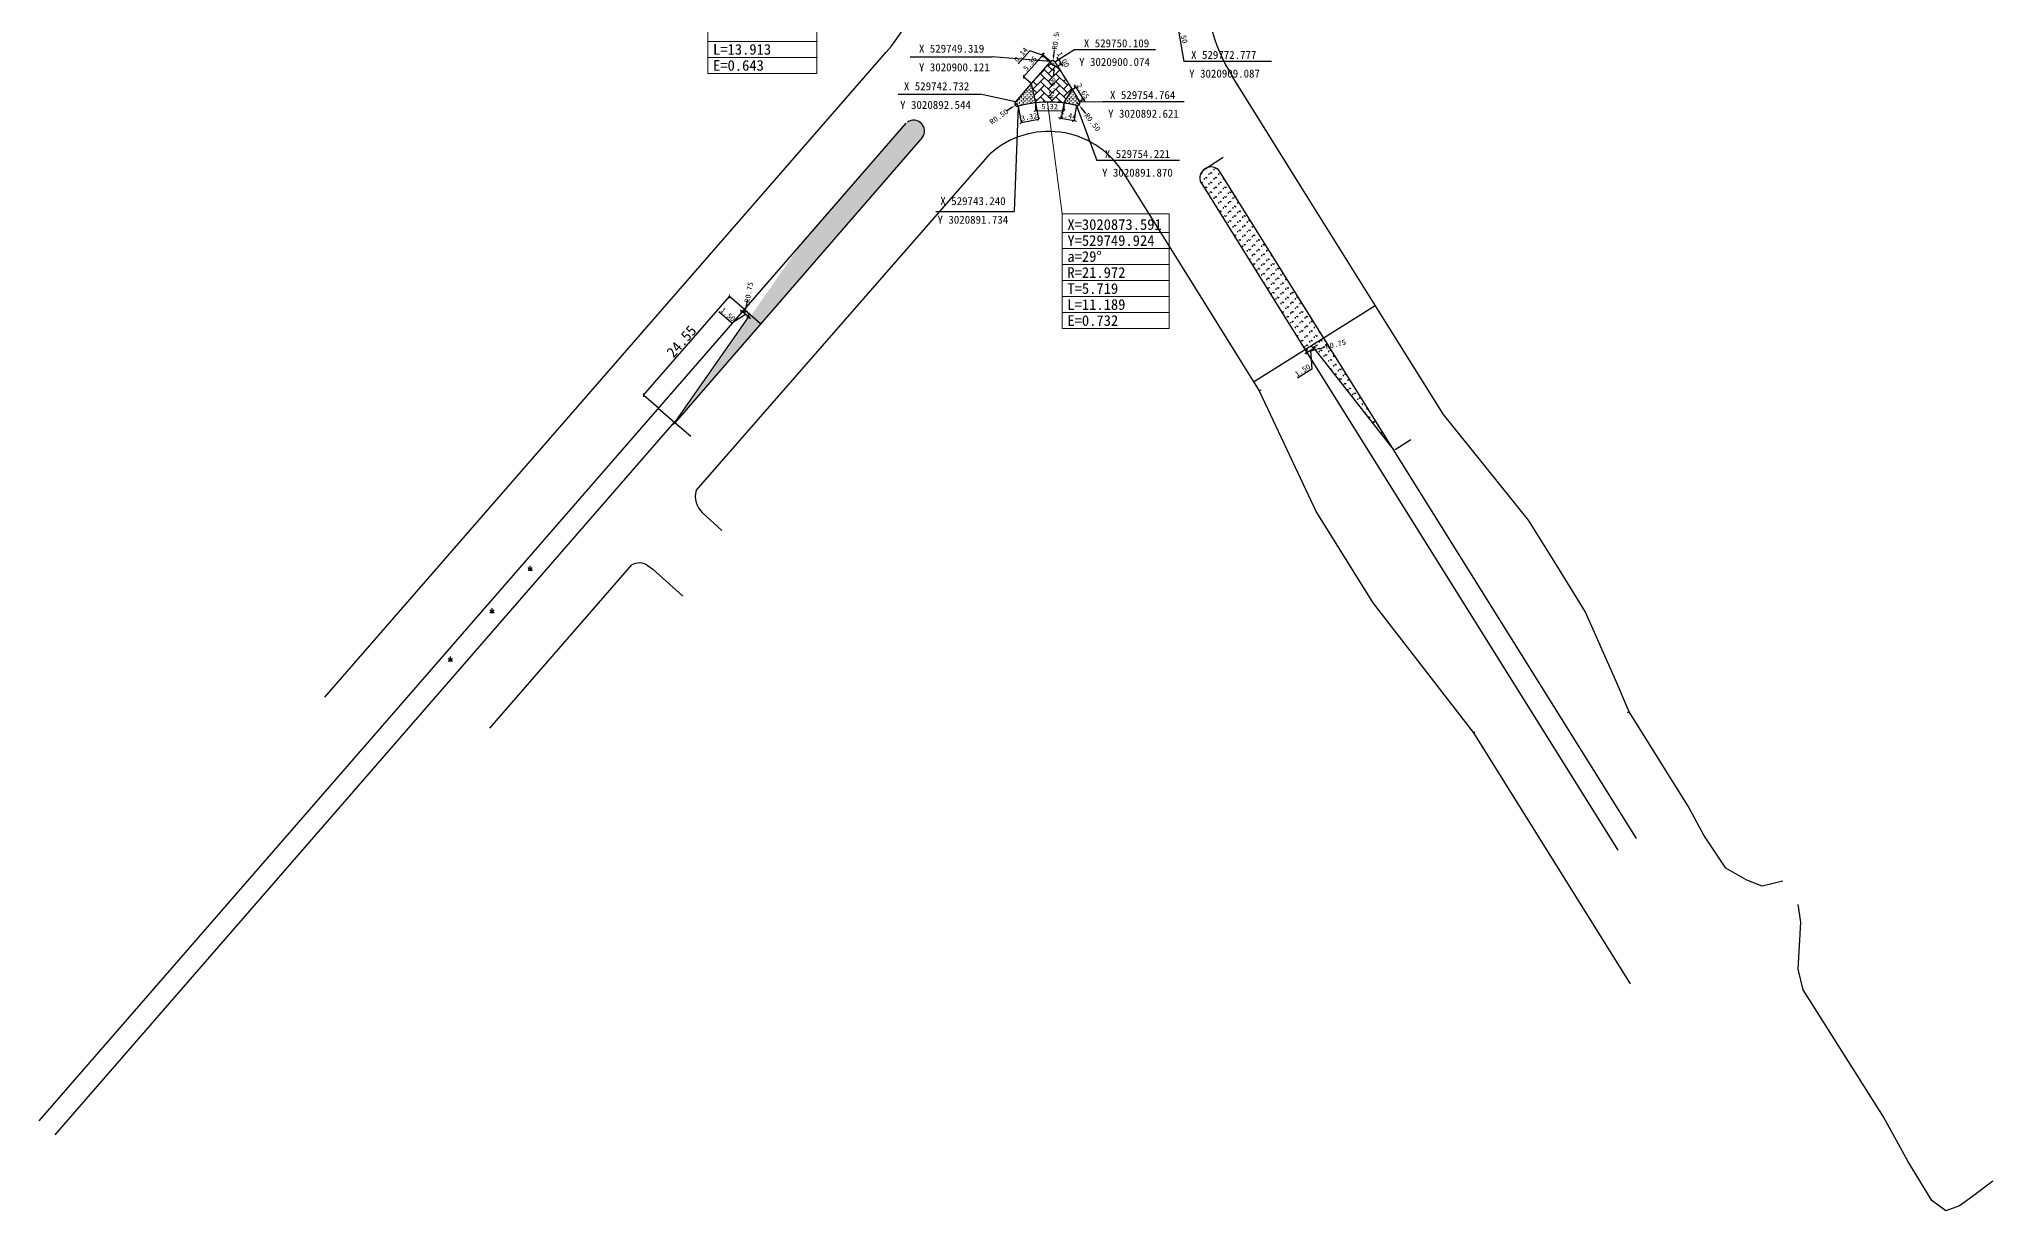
# Model space of a CAD drawing. Extents: x 529560 to 530007, y 3020685 to 3021211.
# Drawn here: x 529559.7 to 529926, y 3020684.7 to 3020904.3 of the extents above; entities that cross this region are included whole.
import ezdxf
from ezdxf.enums import TextEntityAlignment as Align

# ---------------------------------------------------------------- set-up
doc = ezdxf.new("R2010")
doc.units = 0
doc.header["$LTSCALE"] = 0.5
doc.header["$PDMODE"] = 32
doc.layers.get('0').update_dxf_attribs({"linetype": 'CONTINUOUS'})
doc.layers.get('Defpoints').update_dxf_attribs({"linetype": 'CONTINUOUS'})
for name, color, linetype in [('@-拆绿化长度', 5, 'CONTINUOUS'), ('@-道路隔离设施', 3, 'CONTINUOUS'), ('@-隔离岛', 3, 'CONTINUOUS'), ('@-隔离岛标注', 7, 'CONTINUOUS'), ('@道路标注', 7, 'CONTINUOUS'), ('ass', 7, 'CONTINUOUS')]:
    doc.layers.add(name, color=color, linetype=linetype)
doc.layers.add('PP-COM', color=7, linetype='CONTINUOUS', lineweight=0)
doc.layers.add('PP-DL-DHBZ', color=7, linetype='CONTINUOUS', lineweight=0)
doc.styles.add('--黑体', font='simhei.ttf')
doc.styles.add('黑体', font='simhei.ttf')
doc.dimstyles.new('标志标注', dxfattribs={"dimtxt": 1, "dimasz": 0.5, "dimexe": 0, "dimexo": 0, "dimgap": 0.25, "dimtad": 1, "dimzin": 0, "dimdsep": 46, "dimtxsty": '--黑体', "dimblk": 'ARCHTICK', "dimcen": 0.09, "dimadec": 0, "dimazin": 0, "dimtfac": 1, "dimtix": 1, "dimtmove": 2, "dimatfit": 0, "dimfxl": 1, "dimtolj": 1, "dimtzin": 0, "dimarcsym": 0})
pattern_1 = [(90, (-8.73892568051815e-05, 1.532351598143578e-05), (-0.3592099999896079, 0.3592100000103919), [0.09524999999999996, -0.6231699999999997]), (44.99999999834238, (-8.73892568051815e-05, 1.532351598143578e-05), (-0.359210244832374, 0.3592102448531581), [0.09525, -0.4127500000000001]), (134.9999999983423, (-8.73892568051815e-05, 1.532351598143578e-05), (-0.3592102448531581, -0.359210244832374), [0.09524999999999996, -0.41275])]
pattern_2 = [(90, (0, 0), (-0.8980250000000001, 0.8980250000000001), [0.238125, -1.557925]), (45, (0, 0), (-0.8980256121069152, 0.8980256121069154), [0.238125, -1.031875]), (135, (0, 0), (-0.8980256121069154, -0.8980256121069152), [0.238125, -1.031875])]

# ---------------------------------------------------------------- blocks, each defined once
blk = doc.blocks.new('GC124')
for p, q in [((0, -0.7999999999999995), (-0.75, 0.2000000000000005)), ((0, -0.7999999999999995), (0, 0.7999999999999995)), ((0, -0.7999999999999995), (0.75, 0.2000000000000005)), ((-0.8, -0.7999999999999995), (0.75, -0.7999999999999995)), ((0.7999999999999994, -0.7999999999999995), (0, -0.7999999999999995))]:
    blk.add_line(p, q)
blk = doc.blocks.new('*D148')
at = {"layer": '@-隔离岛标注', "color": 0, "lineweight": -2, "transparency": 16777216}
for p, q in [((529798.092725941, 3020845.896597355), (529798.828146938, 3020846.083510986)), ((529799.7973336596, 3020846.329838205), (529800.766520381, 3020846.576165425))]:
    blk.add_line(p, q, dxfattribs=at)
blk.add_arc((529798.092725941, 3020845.896597355), 0.7588021799456328, 14.26028182640769, 40.28046688025795, dxfattribs=at)
at = {"layer": '@-隔离岛标注', "color": 0, "transparency": 16777216}
blk.add_solid([(529799.7562791231, 3020846.491369325), (529799.8383881961, 3020846.168307085), (529798.828146938, 3020846.083510986)], dxfattribs=at)
at = {"layer": 'Defpoints', "color": 0, "transparency": 16777216}
for p in [(529798.092725941, 3020845.896597355), (529798.828146938, 3020846.083510986)]:
    blk.add_point(p, dxfattribs=at)
at = {"layer": '@-隔离岛标注', "color": 0, "transparency": 16777216, "insert": (529802.780821143, 3020847.088117449), "char_height": 1, "attachment_point": 5, "rotation": 14.260281822077099, "style": '--黑体'}
blk.add_mtext('\\A1;R0.75', dxfattribs=at)
blk = doc.blocks.new('_ArchTick')
at = {"color": 0, "linetype": 'ByBlock', "const_width": 0.4}
blk.add_lwpolyline([(-0.5, -0.5), (0.5, 0.5)], dxfattribs=at)
blk = doc.blocks.new('*D153')
at = {"layer": 'Defpoints', "color": 0, "linetype": 'Continuous', "transparency": 16777216}
for p in [(529747.7974957118, 3020901.252844249), (529749.2245610934, 3020900.012129531, 1475.285), (529745.7151993457, 3020895.975674906, 1475.285)]:
    blk.add_point(p, dxfattribs=at)
at = {"layer": 'PP-COM', "color": 0, "linetype": 'Continuous', "lineweight": -2, "transparency": 16777216}
for p, q in [((529744.2881339632, 3020897.216389626), (529747.7974957118, 3020901.252844249)), ((529749.2245610934, 3020900.012129531), (529747.7974957118, 3020901.252844249)), ((529745.7151993457, 3020895.975674906), (529744.2881339632, 3020897.216389626))]:
    blk.add_line(p, q, dxfattribs=at)
at = {"layer": 'PP-COM', "color": 0, "linetype": 'Continuous', "lineweight": -2, "transparency": 16777216, "xscale": 0.5, "yscale": 0.5, "zscale": 0.5}
for p, rotation in [((529747.7974957118, 3020901.252844249), 48.99575339254483), ((529744.2881339632, 3020897.216389626), 228.9957533925448)]:
    blk.add_blockref('_ArchTick', p, dxfattribs=dict(at, rotation=rotation))
at = {"layer": 'PP-COM', "color": 0, "linetype": 'Continuous', "transparency": 16777216, "insert": (529745.4768191227, 3020899.72670316), "char_height": 1, "attachment_point": 5, "rotation": 48.99575339254483, "style": '--黑体'}
blk.add_mtext('\\A1;5.35', dxfattribs=at)
blk = doc.blocks.new('*D155')
at = {"layer": 'Defpoints', "color": 0, "linetype": 'Continuous', "transparency": 16777216}
for p in [(529753.3585545134, 3020894.87212814), (529754.7644370159, 3020892.62092446), (529755.4697577774, 3020893.061399094)]:
    blk.add_point(p, dxfattribs=at)
at = {"layer": 'PP-COM', "color": 0, "linetype": 'Continuous', "lineweight": -2, "transparency": 16777216}
for p, q in [((529754.063875275, 3020895.312602774), (529753.7990275188, 3020895.73669671)), ((529753.3585545134, 3020894.87212814), (529754.063875275, 3020895.312602774)), ((529754.063875275, 3020895.312602774), (529755.4697577774, 3020893.061399094)), ((529754.7644370159, 3020892.62092446), (529755.4697577774, 3020893.061399094)), ((529755.4697577774, 3020893.061399094), (529755.7346055335, 3020892.637305158))]:
    blk.add_line(p, q, dxfattribs=at)
at = {"layer": 'PP-COM', "color": 0, "linetype": 'Continuous', "lineweight": -2, "transparency": 16777216, "xscale": 0.5, "yscale": 0.5, "zscale": 0.5}
for p, rotation in [((529754.063875275, 3020895.312602774), 301.9848841183295), ((529755.4697577774, 3020893.061399094), 121.9848841183295)]:
    blk.add_blockref('_ArchTick', p, dxfattribs=dict(at, rotation=rotation))
at = {"layer": 'PP-COM', "color": 0, "linetype": 'Continuous', "transparency": 16777216, "insert": (529755.402957429, 3020894.584272568), "char_height": 1, "attachment_point": 5, "rotation": 301.9848841183295, "style": '--黑体'}
blk.add_mtext('\\A1;2.65', dxfattribs=at)
blk = doc.blocks.new('*D156')
at = {"layer": 'Defpoints', "color": 0, "linetype": 'Continuous', "transparency": 16777216}
for p in [(529746.5045865664, 3020892.360447418), (529743.2404325133, 3020891.733743217), (529747.0928834449, 3020889.296335776)]:
    blk.add_point(p, dxfattribs=at)
at = {"layer": 'PP-COM', "color": 0, "linetype": 'Continuous', "lineweight": -2, "transparency": 16777216}
for p, q in [((529746.5045865664, 3020892.360447418), (529747.0928834449, 3020889.296335776)), ((529743.2404325133, 3020891.733743217), (529743.8287293918, 3020888.669631575)), ((529743.8287293918, 3020888.669631575), (529747.0928834449, 3020889.296335776))]:
    blk.add_line(p, q, dxfattribs=at)
at = {"layer": 'PP-COM', "color": 0, "linetype": 'Continuous', "lineweight": -2, "transparency": 16777216, "xscale": 0.5, "yscale": 0.5, "zscale": 0.5}
for p, rotation in [((529743.8287293918, 3020888.669631575), 190.8682988877844), ((529747.0928834449, 3020889.296335776), 10.86829888778436)]:
    blk.add_blockref('_ArchTick', p, dxfattribs=dict(at, rotation=rotation))
at = {"layer": 'PP-COM', "color": 0, "linetype": 'Continuous', "transparency": 16777216, "insert": (529745.3193923379, 3020889.719531066), "char_height": 1, "attachment_point": 5, "rotation": 10.868298887784357, "style": '--黑体'}
blk.add_mtext('\\A1;3.32', dxfattribs=at)
blk = doc.blocks.new('*D157')
at = {"layer": 'Defpoints', "color": 0, "linetype": 'Continuous', "transparency": 16777216}
for p in [(529751.8248109542, 3020892.319002951), (529753.688927222, 3020889.026744864), (529754.2211785198, 3020891.87048448)]:
    blk.add_point(p, dxfattribs=at)
at = {"layer": 'PP-COM', "color": 0, "linetype": 'Continuous', "lineweight": -2, "transparency": 16777216}
for p, q in [((529751.8248109542, 3020892.319002951), (529751.2925596565, 3020889.475263336)), ((529751.2925596565, 3020889.475263336), (529750.8010938537, 3020889.567249012)), ((529751.2925596565, 3020889.475263336), (529753.688927222, 3020889.026744864)), ((529754.2211785198, 3020891.87048448), (529753.688927222, 3020889.026744864)), ((529753.688927222, 3020889.026744864), (529754.1803930249, 3020888.934759188))]:
    blk.add_line(p, q, dxfattribs=at)
at = {"layer": 'PP-COM', "color": 0, "linetype": 'Continuous', "lineweight": -2, "transparency": 16777216, "xscale": 0.5, "yscale": 0.5, "zscale": 0.5}
for p, rotation in [((529751.2925596565, 3020889.475263336), 349.3988340886678), ((529753.688927222, 3020889.026744864), 169.3988340886678)]:
    blk.add_blockref('_ArchTick', p, dxfattribs=dict(at, rotation=rotation))
at = {"layer": 'PP-COM', "color": 0, "linetype": 'Continuous', "transparency": 16777216, "insert": (529752.6287219536, 3020889.988202805), "char_height": 1, "attachment_point": 5, "rotation": 349.3988340886678, "style": '--黑体'}
blk.add_mtext('\\A1;2.44', dxfattribs=at)
blk = doc.blocks.new('*D158')
at = {"layer": 'Defpoints', "color": 0, "linetype": 'Continuous', "transparency": 16777216}
for p in [(529746.5043464836, 3020892.36041997), (529751.8248109543, 3020892.319002951), (529751.8137027696, 3020890.892036388)]:
    blk.add_point(p, dxfattribs=at)
at = {"layer": 'PP-COM', "color": 0, "linetype": 'Continuous', "lineweight": -2, "transparency": 16777216}
for p, q in [((529746.5043464836, 3020892.36041997), (529746.4932382989, 3020890.933453408)), ((529751.8248109543, 3020892.319002951), (529751.8137027696, 3020890.892036388)), ((529746.4932382989, 3020890.933453408), (529751.8137027696, 3020890.892036388))]:
    blk.add_line(p, q, dxfattribs=at)
at = {"layer": 'PP-COM', "color": 0, "linetype": 'Continuous', "lineweight": -2, "transparency": 16777216, "xscale": 0.5, "yscale": 0.5, "zscale": 0.5}
for p, rotation in [((529746.4932382989, 3020890.933453408), 179.5539914803603), ((529751.8137027696, 3020890.892036388), 359.5539914803603)]:
    blk.add_blockref('_ArchTick', p, dxfattribs=dict(at, rotation=rotation))
at = {"layer": 'PP-COM', "color": 0, "linetype": 'Continuous', "transparency": 16777216, "insert": (529749.1593087132, 3020891.662722175), "char_height": 1, "attachment_point": 5, "rotation": 359.55399148036025, "style": '--黑体'}
blk.add_mtext('\\A1;5.32', dxfattribs=at)
blk = doc.blocks.new('*D159')
at = {"layer": '@-隔离岛标注', "color": 0, "lineweight": -2, "transparency": 16777216}
for p, q in [((529749.7803167892, 3020900.285456725), (529749.7804983272, 3020900.286814811)), ((529749.9129919546, 3020901.277998668), (529750.0454855819, 3020902.269182525))]:
    blk.add_line(p, q, dxfattribs=at)
at = {"layer": '@-隔离岛标注', "color": 0, "transparency": 16777216}
blk.add_solid([(529749.7477946449, 3020901.300080939), (529750.078189264, 3020901.255916397), (529749.7804983272, 3020900.286814811)], dxfattribs=at)
at = {"layer": 'Defpoints', "color": 0, "transparency": 16777216}
for p in [(529749.7803167892, 3020900.285456725, 1475.285), (529749.7804983272, 3020900.286814811, 1474.785001877388)]:
    blk.add_point(p, dxfattribs=at)
at = {"layer": '@-隔离岛标注', "color": 0, "transparency": 16777216, "insert": (529750.3159594993, 3020904.29259675), "char_height": 1, "attachment_point": 5, "rotation": 82.38628663749974, "style": '--黑体'}
blk.add_mtext('\\A1;R0.50', dxfattribs=at)
blk = doc.blocks.new('*D160')
at = {"layer": 'Defpoints', "color": 0, "linetype": 'Continuous', "transparency": 16777216}
for p in [(529750.1094189752, 3020900.074134267, 1475.285), (529751.3471574134, 3020899.662805613), (529750.6385964833, 3020899.222519227, 1475.285)]:
    blk.add_point(p, dxfattribs=at)
at = {"layer": 'PP-COM', "color": 0, "linetype": 'Continuous', "lineweight": -2, "transparency": 16777216}
for p, q in [((529750.1094189752, 3020900.074134267), (529750.8179799053, 3020900.514420653)), ((529750.8179799053, 3020900.514420653), (529750.5540865192, 3020900.939109104)), ((529750.6385964833, 3020899.222519227), (529751.3471574134, 3020899.662805613)), ((529750.8179799053, 3020900.514420653), (529751.3471574134, 3020899.662805613)), ((529751.3471574134, 3020899.662805613), (529751.6110507993, 3020899.238117161))]:
    blk.add_line(p, q, dxfattribs=at)
at = {"layer": 'PP-COM', "color": 0, "linetype": 'Continuous', "lineweight": -2, "transparency": 16777216, "xscale": 0.5, "yscale": 0.5, "zscale": 0.5}
for p, rotation in [((529750.8179799053, 3020900.514420653), 301.8560375463418), ((529751.3471574134, 3020899.662805613), 121.8560375463418)]:
    blk.add_blockref('_ArchTick', p, dxfattribs=dict(at, rotation=rotation))
at = {"layer": 'PP-COM', "color": 0, "linetype": 'Continuous', "transparency": 16777216, "insert": (529751.7243731169, 3020900.487418306), "char_height": 1, "attachment_point": 5, "rotation": 301.8560375463418, "style": '--黑体'}
blk.add_mtext('\\A1;1.00', dxfattribs=at)
blk = doc.blocks.new('*D161')
at = {"layer": 'Defpoints', "color": 0, "linetype": 'Continuous', "transparency": 16777216}
for p in [(529747.7974957146, 3020901.252844253), (529749.2245610929, 3020900.01212953), (529749.3188982173, 3020900.120635734, 1475.285)]:
    blk.add_point(p, dxfattribs=at)
at = {"layer": 'PP-COM', "color": 0, "linetype": 'Continuous', "lineweight": -2, "transparency": 16777216}
for p, q in [((529745.44172977, 3020902.136668459), (529743.2743387579, 3020899.64374352)), ((529747.8446642768, 3020901.307097355), (529745.44172977, 3020902.136668459)), ((529747.7974957146, 3020901.252844253), (529747.4694382316, 3020900.875513778)), ((529747.891832839, 3020901.361350456), (529747.7974957146, 3020901.252844253)), ((529747.891832839, 3020901.361350456), (529747.7974957146, 3020901.252844253)), ((529749.2245610929, 3020900.01212953), (529747.7974957146, 3020901.252844253)), ((529747.891832839, 3020901.361350456), (529748.2198903221, 3020901.738680932)), ((529749.3188982173, 3020900.120635734), (529747.891832839, 3020901.361350456))]:
    blk.add_line(p, q, dxfattribs=at)
at = {"layer": 'PP-COM', "color": 0, "linetype": 'Continuous', "lineweight": -2, "transparency": 16777216, "xscale": 0.5, "yscale": 0.5, "zscale": 0.5}
for p, rotation in [((529747.7974957146, 3020901.252844253), 48.99575323725073), ((529747.891832839, 3020901.361350456), 228.9957532372507)]:
    blk.add_blockref('_ArchTick', p, dxfattribs=dict(at, rotation=rotation))
at = {"layer": 'PP-COM', "color": 0, "linetype": 'Continuous', "transparency": 16777216, "insert": (529743.7877988823, 3020901.385978253), "char_height": 1, "attachment_point": 5, "rotation": 48.99575323725073, "style": '--黑体'}
blk.add_mtext('\\A1;0.14', dxfattribs=at)
blk = doc.blocks.new('*D162')
at = {"layer": '@-隔离岛标注', "color": 0, "lineweight": -2, "transparency": 16777216}
for p, q in [((529754.3403430802, 3020892.356076703), (529754.6497664575, 3020891.963320833)), ((529755.2686132118, 3020891.177809092), (529755.8874599661, 3020890.392297351))]:
    blk.add_line(p, q, dxfattribs=at)
at = {"layer": '@-隔离岛标注', "color": 0, "transparency": 16777216}
blk.add_solid([(529755.399531835, 3020891.280950218), (529755.1376945882, 3020891.074667966), (529754.6497664575, 3020891.963320833)], dxfattribs=at)
at = {"layer": 'Defpoints', "color": 0, "transparency": 16777216}
for p in [(529754.3403430802, 3020892.356076703), (529754.6497664575, 3020891.963320833)]:
    blk.add_point(p, dxfattribs=at)
at = {"layer": '@-隔离岛标注', "color": 0, "transparency": 16777216, "insert": (529757.198867722, 3020888.727707237), "char_height": 1, "attachment_point": 5, "rotation": 308.23196718013173, "style": '--黑体'}
blk.add_mtext('\\A1;R0.50', dxfattribs=at)
blk = doc.blocks.new('*D163')
at = {"layer": '@-隔离岛标注', "color": 0, "lineweight": -2, "transparency": 16777216}
for p, q in [((529743.109212795, 3020892.21621745), (529742.7008016964, 3020891.927772697)), ((529741.8839795003, 3020891.350883193), (529741.0671573041, 3020890.77399369))]:
    blk.add_line(p, q, dxfattribs=at)
at = {"layer": '@-隔离岛标注', "color": 0, "transparency": 16777216}
blk.add_solid([(529741.7878312496, 3020891.487020226), (529741.9801277509, 3020891.21474616), (529742.7008016964, 3020891.927772697)], dxfattribs=at)
at = {"layer": 'Defpoints', "color": 0, "transparency": 16777216}
for p in [(529743.109212795, 3020892.21621745), (529742.7008016964, 3020891.927772697)]:
    blk.add_point(p, dxfattribs=at)
at = {"layer": '@-隔离岛标注', "color": 0, "transparency": 16777216, "insert": (529739.6458225639, 3020889.770160669), "char_height": 1, "attachment_point": 5, "rotation": 35.23206298934914, "style": '--黑体'}
blk.add_mtext('\\A1;R0.50', dxfattribs=at)
blk = doc.blocks.new('*D164')
at = {"layer": '@-隔离岛标注', "color": 0, "lineweight": -2, "transparency": 16777216}
for p, q in [((529749.9172071817, 3020898.341094313), (529749.8101663442, 3020897.346839688)), ((529750.0247606314, 3020899.340110363), (529750.0242480193, 3020899.335348938))]:
    blk.add_line(p, q, dxfattribs=at)
at = {"layer": '@-隔离岛标注', "color": 0, "transparency": 16777216}
blk.add_solid([(529749.7514980776, 3020898.358934453), (529750.0829162858, 3020898.323254174), (529750.0242480193, 3020899.335348938)], dxfattribs=at)
at = {"layer": 'Defpoints', "color": 0, "transparency": 16777216}
for p in [(529750.0242480193, 3020899.335348938, 1473.624073336269), (529750.0247606314, 3020899.340110363, 1475.285)]:
    blk.add_point(p, dxfattribs=at)
at = {"layer": '@-隔离岛标注', "color": 0, "transparency": 16777216, "insert": (529749.5694431774, 3020895.110869797), "char_height": 1, "attachment_point": 5, "rotation": 83.85523927191959, "style": '--黑体'}
blk.add_mtext('\\A1;R1.66', dxfattribs=at)
blk = doc.blocks.new('*D173')
at = {"layer": '@-隔离岛标注', "color": 0, "lineweight": -2, "transparency": 16777216}
for p, q in [((529773.1853352239, 3020909.376999156), (529773.3000744685, 3020908.890342289)), ((529773.5295529576, 3020907.917028556), (529773.7590314469, 3020906.943714823))]:
    blk.add_line(p, q, dxfattribs=at)
at = {"layer": '@-隔离岛标注', "color": 0, "transparency": 16777216}
blk.add_solid([(529773.6917719132, 3020907.955274971), (529773.367334002, 3020907.878782141), (529773.3000744685, 3020908.890342289)], dxfattribs=at)
at = {"layer": 'Defpoints', "color": 0, "transparency": 16777216}
for p in [(529773.1853352239, 3020909.376999156), (529773.3000744685, 3020908.890342289)]:
    blk.add_point(p, dxfattribs=at)
at = {"layer": '@-隔离岛标注', "color": 0, "transparency": 16777216, "insert": (529774.115864155, 3020905.43023887), "char_height": 1, "attachment_point": 5, "rotation": 283.2663701778609, "style": '--黑体'}
blk.add_mtext('\\A1;R0.50', dxfattribs=at)
blk = doc.blocks.new('*D197')
at = {"layer": '@-隔离岛标注', "color": 0, "lineweight": -2, "transparency": 16777216}
for p, q in [((529692.0223887741, 3020852.58134649), (529692.1519370056, 3020853.321959908)), ((529692.324241046, 3020854.307003723), (529692.4965450864, 3020855.292047538))]:
    blk.add_line(p, q, dxfattribs=at)
at = {"layer": '@-隔离岛标注', "color": 0, "transparency": 16777216}
blk.add_solid([(529692.1600670768, 3020854.335721063), (529692.4884150152, 3020854.278286383), (529692.1519370056, 3020853.321959908)], dxfattribs=at)
at = {"layer": 'Defpoints', "color": 0, "transparency": 16777216}
for p in [(529692.0223887741, 3020852.58134649), (529692.1519370056, 3020853.321959908)]:
    blk.add_point(p, dxfattribs=at)
at = {"layer": '@-隔离岛标注', "color": 0, "transparency": 16777216, "insert": (529692.767288816, 3020856.839860552), "char_height": 1, "attachment_point": 5, "rotation": 80.07819206647251, "style": '--黑体'}
blk.add_mtext('\\A1;R0.75', dxfattribs=at)
blk = doc.blocks.new('*D198')
at = {"layer": 'Defpoints', "color": 0, "linetype": 'Continuous', "transparency": 16777216}
for p in [(529691.5609480985, 3020853.196435925), (529691.5634687166, 3020853.19933513, 1475.285), (529692.6843441494, 3020852.224827119)]:
    blk.add_point(p, dxfattribs=at)
at = {"layer": 'PP-COM', "color": 0, "linetype": 'Continuous', "lineweight": -2, "transparency": 16777216}
for p, q in [((529689.5582298557, 3020851.068593257), (529687.1585776119, 3020853.154891402)), ((529692.1213858151, 3020852.709181919), (529689.5582298557, 3020851.068593257)), ((529691.5609480985, 3020853.196435925), (529691.1836176221, 3020853.524493407)), ((529691.5634687166, 3020853.19933513), (529691.5609480985, 3020853.196435925)), ((529692.6818235314, 3020852.221927914), (529691.5609480985, 3020853.196435925)), ((529692.6818235314, 3020852.221927914), (529691.5609480985, 3020853.196435925)), ((529692.6843441494, 3020852.224827119), (529692.6818235314, 3020852.221927914)), ((529692.6818235314, 3020852.221927914), (529693.0591540078, 3020851.893870431))]:
    blk.add_line(p, q, dxfattribs=at)
at = {"layer": 'PP-COM', "color": 0, "linetype": 'Continuous', "lineweight": -2, "transparency": 16777216, "xscale": 0.5, "yscale": 0.5, "zscale": 0.5}
for p, rotation in [((529691.5609480985, 3020853.196435925), 318.995753404836), ((529692.6818235314, 3020852.221927914), 138.9957534048359)]:
    blk.add_blockref('_ArchTick', p, dxfattribs=dict(at, rotation=rotation))
at = {"layer": 'PP-COM', "color": 0, "linetype": 'Continuous', "transparency": 16777216, "insert": (529688.8541759958, 3020852.681977713), "char_height": 1, "attachment_point": 5, "rotation": 318.99575340483597, "style": '--黑体'}
blk.add_mtext('\\A1;1.50', dxfattribs=at)
blk = doc.blocks.new('*D199')
at = {"layer": 'Defpoints', "color": 0, "linetype": 'Continuous', "transparency": 16777216}
for p in [(529797.397862229, 3020845.591728252, 1475.285), (529798.6716015304, 3020846.387195271), (529798.6716076159, 3020846.387185527)]:
    blk.add_point(p, dxfattribs=at)
at = {"layer": 'PP-COM', "color": 0, "linetype": 'Continuous', "lineweight": -2, "transparency": 16777216}
for p, q in [((529797.3978561435, 3020845.591737996), (529796.9737622077, 3020845.326890241)), ((529797.3978561435, 3020845.591737996), (529798.6716015304, 3020846.387195271)), ((529797.3978561435, 3020845.591737996), (529798.6716015304, 3020846.387195271)), ((529797.397862229, 3020845.591728252), (529797.3978561435, 3020845.591737996)), ((529798.034728837, 3020845.989466634), (529798.3019420153, 3020842.431022664)), ((529798.6716015304, 3020846.387195271), (529799.0956954663, 3020846.652043027)), ((529798.6716076159, 3020846.387185527), (529798.6716015304, 3020846.387195271)), ((529798.3019420153, 3020842.431022664), (529795.6048951868, 3020840.746709972))]:
    blk.add_line(p, q, dxfattribs=at)
at = {"layer": 'PP-COM', "color": 0, "linetype": 'Continuous', "lineweight": -2, "transparency": 16777216, "xscale": 0.5, "yscale": 0.5, "zscale": 0.5}
for p, rotation in [((529797.3978561435, 3020845.591737996), 31.98488402671169), ((529798.6716015304, 3020846.387195271), 211.9848840267117)]:
    blk.add_blockref('_ArchTick', p, dxfattribs=dict(at, rotation=rotation))
at = {"layer": 'PP-COM', "color": 0, "linetype": 'Continuous', "transparency": 16777216, "insert": (529796.5531711504, 3020842.229772322), "char_height": 1, "attachment_point": 5, "rotation": 31.984884026711665, "style": '--黑体'}
blk.add_mtext('\\A1;1.50', dxfattribs=at)
blk = doc.blocks.new('*D207')
at = {"layer": '@-拆绿化长度', "color": 0, "linetype": 'Continuous', "lineweight": -2, "transparency": 16777216}
for p, q in [((529673.0350786657, 3020837.555129685), (529689.1423176895, 3020856.081615157)), ((529691.9483396916, 3020853.642012289), (529689.1423176895, 3020856.081615157)), ((529675.8411006678, 3020835.115526817), (529673.0350786657, 3020837.555129685))]:
    blk.add_line(p, q, dxfattribs=at)
at = {"layer": 'Defpoints', "color": 0, "linetype": 'Continuous', "transparency": 16777216}
for p in [(529689.1423176895, 3020856.081615157), (529691.9483396916, 3020853.642012289), (529675.8411006678, 3020835.115526817)]:
    blk.add_point(p, dxfattribs=at)
at = {"layer": '@-拆绿化长度', "color": 0, "linetype": 'Continuous', "lineweight": -2, "transparency": 16777216, "xscale": 0.5, "yscale": 0.5, "zscale": 0.5}
for p, rotation in [((529689.1423176895, 3020856.081615157), 48.9957534002879), ((529673.0350786657, 3020837.555129685), 228.9957534002879)]:
    blk.add_blockref('_ArchTick', p, dxfattribs=dict(at, rotation=rotation))
at = {"layer": '@-拆绿化长度', "color": 0, "linetype": 'Continuous', "transparency": 16777216, "insert": (529680.1453719861, 3020847.638516126), "char_height": 2, "attachment_point": 5, "rotation": 48.99575340028791, "style": '--黑体'}
blk.add_mtext('\\A1;24.55', dxfattribs=at)

msp = doc.modelspace()

# ---------------------------------------------------------------- hatches: boundary and pattern name
at = {"layer": '@-拆绿化长度', "linetype": 'Continuous', "ltscale": 0.01}
h = msp.add_hatch(dxfattribs=at)
h.set_pattern_fill('GRASS', color=8, scale=0.05, style=0)
h.set_pattern_definition(pattern_2)
edge = h.paths.add_edge_path()
edge.add_arc((529723.6925571725, 3020887.105845034), 2.006055256055193, 323.4486412692373, 485.4191558470334)
edge.add_line((529722.5299405, 3020888.740647825), (529702.1405611425, 3020865.288860721))
edge.add_line((529678.8682854321, 3020832.500890732), (529725.3040682026, 3020885.911152652))
edge.add_line((529702.140561146, 3020865.288860717), (529692.8015886336, 3020851.956455035))
edge.add_line((529692.8015886336, 3020851.956455035), (529679.0655385718, 3020832.346739763))
h = msp.add_hatch(dxfattribs=at)
h.set_pattern_fill('GRASS', color=8, scale=0.05, style=0)
h.set_pattern_definition(pattern_2)
h.paths.add_polyline_path([(529780.9995715482, 3020879.555745908, 0.3811998051967302), (529778.2925814021, 3020880.021913992), (529778.2912239096, 3020880.021066234, 0.3638426843421056), (529777.4715466165, 3020877.499227619), (529797.3978622296, 3020845.591728249, -0.8981340616943787), (529798.706789284, 3020846.342362943), (529813.6941598479, 3020827.247966915)])
edge = h.paths.add_edge_path(flags=16)
edge.add_ellipse((529785.9149561067, 3020868.179164761), major_axis=(0.1767766953470952, 0.1767766953470952), ratio=0.9999999997499633, start_angle=0, end_angle=360)
edge.add_ellipse((529785.9149561067, 3020868.179164761), major_axis=(-0.176776695368955, 0.1767766953689551), ratio=0.9999999993409732, start_angle=0, end_angle=360)
edge.add_ellipse((529785.9149561067, 3020868.179164761), major_axis=(0.1767766953470952, 0.1767766953470952), ratio=0.9999999997499633, start_angle=0, end_angle=360)
edge.add_ellipse((529785.9149561067, 3020868.179164761), major_axis=(-0.176776695368955, 0.1767766953689551), ratio=0.9999999993409732, start_angle=0, end_angle=360)
edge.add_ellipse((529785.9149561067, 3020868.179164761), major_axis=(0.1767766953470952, 0.1767766953470952), ratio=0.9999999997499633, start_angle=0, end_angle=360)
edge.add_ellipse((529785.9149561067, 3020868.179164761), major_axis=(-0.176776695368955, 0.1767766953689551), ratio=0.9999999993409732, start_angle=0, end_angle=360)
edge.add_ellipse((529785.9149561067, 3020868.179164761), major_axis=(0.1767766953470952, 0.1767766953470952), ratio=0.9999999997499633, start_angle=0, end_angle=360)
edge.add_ellipse((529785.9149561067, 3020868.179164761), major_axis=(-0.176776695368955, 0.1767766953689551), ratio=0.9999999993409732, start_angle=0, end_angle=360)
edge.add_ellipse((529785.9149561067, 3020868.179164761), major_axis=(0.1767766953470952, 0.1767766953470952), ratio=0.9999999997499633, start_angle=0, end_angle=360)
edge.add_ellipse((529785.9149561067, 3020868.179164761), major_axis=(-0.176776695368955, 0.1767766953689551), ratio=0.9999999993409732, start_angle=0, end_angle=360)
edge.add_ellipse((529785.9149561067, 3020868.179164761), major_axis=(0.1767766953470952, 0.1767766953470952), ratio=0.9999999997499633, start_angle=0, end_angle=360)
edge.add_ellipse((529785.9149561067, 3020868.179164761), major_axis=(-0.176776695368955, 0.1767766953689551), ratio=0.9999999993409732, start_angle=0, end_angle=360)
edge.add_ellipse((529785.9149561067, 3020868.179164761), major_axis=(0.1767766953470952, 0.1767766953470952), ratio=0.9999999997499633, start_angle=0, end_angle=360)
edge.add_ellipse((529785.9149561067, 3020868.179164761), major_axis=(-0.176776695368955, 0.1767766953689551), ratio=0.9999999993409732, start_angle=0, end_angle=360)
edge.add_ellipse((529785.9149561067, 3020868.179164761), major_axis=(0.1767766953470952, 0.1767766953470952), ratio=0.9999999997499633, start_angle=0, end_angle=360)
edge.add_ellipse((529785.9149561067, 3020868.179164761), major_axis=(-0.176776695368955, 0.1767766953689551), ratio=0.9999999993409732, start_angle=0, end_angle=360)
edge.add_ellipse((529785.9149561067, 3020868.179164761), major_axis=(0.1767766953470952, 0.1767766953470952), ratio=0.9999999997499633, start_angle=0, end_angle=360)
edge.add_ellipse((529785.9149561067, 3020868.179164761), major_axis=(-0.176776695368955, 0.1767766953689551), ratio=0.9999999993409732, start_angle=0, end_angle=360)
at = {"layer": '@-隔离岛', "linetype": 'Continuous'}
h = msp.add_hatch(dxfattribs=at)
h.set_pattern_fill('AR-HBONE', color=30, scale=0.009999999999999995, angle=-1.657603322228978e-09, style=0)
h.set_pattern_definition([(44.99999999834238, (-8.73892568051815e-05, 1.532351598143578e-05), (4.15682488430491e-11, 1.436840979371064), [3.048, -1.016]), (134.9999999983423, (0.7183326110243797, 0.7184353228658438), (4.15682488430491e-11, 1.436840979371064), [3.047999999999999, -1.015999999999999])])
h.paths.add_polyline_path([(529753.3585545134, 3020894.872128141), (529750.641722227, 3020899.222522169, -0.2607908619572233), (529749.2245610933, 3020900.012129531), (529745.715199346, 3020895.975674906), (529746.5043464836, 3020892.360419971, -0.0608856436123234), (529751.8248109539, 3020892.319002951)])
h = msp.add_hatch(dxfattribs=at)
h.set_pattern_fill('GRASS', color=256, scale=0.01999999999999999, angle=-1.657603322228978e-09, style=0)
h.set_pattern_definition(pattern_1)
edge = h.paths.add_edge_path()
edge.add_line((529750.1043407206, 3020900.083017426), (529750.6417222267, 3020899.222522169))
edge.add_arc((529750.6385964835, 3020900.883452795), 1.660933567588614, -148.3587813419103, -89.89217388921321)
edge.add_arc((529749.696228693, 3020899.79257825), 0.5000000002958119, 34.27129009463162, 138.9957534270372)
edge.add_line((529749.3188982162, 3020900.120635733), (529749.2245610933, 3020900.012129531))
h = msp.add_hatch(dxfattribs=at)
h.set_pattern_fill('GRASS', color=256, scale=0.01999999999999999, angle=-1.657603322228978e-09, style=0)
h.set_pattern_definition(pattern_1)
edge = h.paths.add_edge_path()
edge.add_line((529745.715199346, 3020895.975674906), (529742.7318722019, 3020892.544263298))
edge.add_line((529745.7151993458, 3020895.975674906), (529746.5043464837, 3020892.360419971))
edge.add_arc((529748.995148452, 3020870.574559337), 21.92778643666659, 96.52237006919854, 105.2148591071046)
edge.add_arc((529743.1092127948, 3020892.21621745), 0.5000000002323833, 138.9945755186332, 285.2148590605536)
h = msp.add_hatch(dxfattribs=at)
h.set_pattern_fill('GRASS', color=256, scale=0.01999999999999999, angle=-1.657603322228978e-09, style=0)
h.set_pattern_definition(pattern_1)
edge = h.paths.add_edge_path()
edge.add_line((529751.8248109542, 3020892.319002951), (529753.3585545133, 3020894.87212814))
edge.add_arc((529748.9951484441, 3020870.574559339), 21.92778643460314, 76.2120552816394, 82.5856128830706)
edge.add_line((529753.3585545133, 3020894.87212814), (529754.764437016, 3020892.62092446))
edge.add_arc((529754.3403430802, 3020892.356076703), 0.5000000004460304, -103.7879446887973, 31.98488413685982)

# ---------------------------------------------------------------- linework, layer by layer
at = {"layer": '@-拆绿化长度', "color": 8, "linetype": 'Continuous', "elevation": 1475.285, "flags": 128}
for points in [[(529691.4611461028, 3020853.081644046), (529722.2854245687, 3020888.535612682)], [(529702.102828083, 3020865.32166648), (529722.2854243907, 3020888.535612509)], [(529702.102828083, 3020865.32166648), (529722.2854243907, 3020888.535612509)]]:
    msp.add_lwpolyline(points, dxfattribs=at)
at = {"layer": '@-拆绿化长度', "color": 8, "linetype": 'Continuous', "ltscale": 0.01, "elevation": 1475.285, "flags": 128}
for points in [[(529725.3040682033, 3020885.911152652, 0.8538582079904312), (529722.5299404993, 3020888.740647824, 0.8538582079904312)], [(529780.9995715572, 3020879.555745896, 0.8927195051511126), (529777.5228450203, 3020877.382643825)]]:
    msp.add_lwpolyline(points, format="xyb", dxfattribs=at)
for points in [[(529725.3040682033, 3020885.911152652), (529678.9362358219, 3020832.424564098)], [(529777.4715466157, 3020877.49922762), (529797.3978622279, 3020845.591728252)], [(529813.6941598435, 3020827.24796692), (529780.999571556, 3020879.555745895)]]:
    msp.add_lwpolyline(points, dxfattribs=at)
at = {"layer": '@-拆绿化长度', "color": 5, "linetype": 'Continuous', "elevation": 1475.285, "flags": 128}
for points in [[(529778.2912229862, 3020880.021065658), (529781.7000511535, 3020882.149887636)], [(529813.8990700453, 3020827.391808881), (529816.8670073316, 3020829.246896012)], [(529813.8990700453, 3020827.391808881), (529816.8670073316, 3020829.246896012)]]:
    msp.add_lwpolyline(points, dxfattribs=at)
at = {"layer": '@-拆绿化长度', "linetype": 'Continuous', "flags": 128}
for points in [[(529787.3560878921, 3020840.061153597), (529810.1937814599, 3020854.376461587)], [(529675.8649001382, 3020835.094835156), (529681.8783882918, 3020829.866607105)]]:
    msp.add_lwpolyline(points, dxfattribs=at)
at = {"layer": '@-道路隔离设施', "linetype": 'Continuous'}
msp.add_line((529562.7456219739, 3020698.937041902, 1475.285), (529678.85974448, 3020832.491066961, 1475.285), dxfattribs=at)
at = {"layer": '@-道路隔离设施', "linetype": 'Continuous', "elevation": 1475.285, "flags": 128}
for points in [[(529559.7269781617, 3020701.561501759), (529691.4611453562, 3020853.081643209)], [(529559.7269781617, 3020701.561501759), (529691.4611453551, 3020853.081643207)], [(529797.3978622289, 3020845.591728252), (529855.6593372745, 3020752.299118897)], [(529798.6716076158, 3020846.387185529), (529813.7024135871, 3020827.237451382)], [(529859.1828136451, 3020754.471077116), (529813.6941598435, 3020827.247966919)]]:
    msp.add_lwpolyline(points, dxfattribs=at)
at = {"layer": '@-道路隔离设施', "linetype": 'Continuous', "flags": 128}
msp.add_lwpolyline([(529692.6843441492, 3020852.224827119), (529678.5586005785, 3020832.058781699)], dxfattribs=at)
at = {"layer": '@-道路隔离设施', "linetype": 'Continuous'}
for centre, radius, start, end in [((529692.0223887741, 3020852.58134649), 0.7518583512507665, 318.2859413110634, 139.7055655043702), ((529798.0927259407, 3020845.896597355), 0.7588021803108126, 40.28046688025798, 203.689301326366)]:
    msp.add_arc(centre, radius, start, end, dxfattribs=at)
at = {"layer": '@-隔离岛', "linetype": 'Continuous', "elevation": 1475.285, "flags": 128}
for points in [[(529749.2245610933, 3020900.012129531), (529745.7151993458, 3020895.975674906)], [(529749.3188982162, 3020900.120635733), (529749.2245610933, 3020900.012129531)], [(529750.1043407206, 3020900.083017426), (529750.6417222269, 3020899.222522169)], [(529745.715199346, 3020895.975674906), (529742.731872202, 3020892.544263298)], [(529745.7151993458, 3020895.975674906), (529746.5043464836, 3020892.360419971)], [(529750.6417222269, 3020899.222522169), (529750.7820000073, 3020898.99789895)], [(529750.6417222269, 3020899.222522169), (529753.3585545133, 3020894.87212814)], [(529753.3585545133, 3020894.87212814), (529754.764437016, 3020892.620924459)]]:
    msp.add_lwpolyline(points, dxfattribs=at)
for points in [[(529749.2245610933, 3020900.012129531, 0.2607908619197553), (529750.6417222269, 3020899.222522169)], [(529750.1094189752, 3020900.074134268, 0.4916516760038723), (529749.3188982162, 3020900.120635733)]]:
    msp.add_lwpolyline(points, format="xyb", dxfattribs=at)
at = {"layer": '@-隔离岛', "linetype": 'Continuous', "flags": 128}
for points in [[(529742.7318890624, 3020892.54428269, 0.7414495828037394), (529743.2404325133, 3020891.733743217)], [(529746.5043464836, 3020892.360419971, 0.0379463360422505), (529743.2404325133, 3020891.733743217)], [(529751.8248109542, 3020892.319002951, 0.0608828783702541), (529746.5045865664, 3020892.360447419)], [(529754.2211785197, 3020891.870484479, 0.0278170628189628), (529751.8248109542, 3020892.319002951, 0.025055060124223)], [(529754.2211785197, 3020891.870484479, 0.6730672909769218), (529754.764437016, 3020892.620924459)]]:
    msp.add_lwpolyline(points, format="xyb", dxfattribs=at)
msp.add_lwpolyline([(529751.8248109542, 3020892.319002951), (529753.3585545133, 3020894.87212814)], dxfattribs=at)
at = {"layer": '@-隔离岛', "linetype": 'Continuous'}
msp.add_arc((529749.0112751499, 3020870.533304826), 21.97182770505778, 76.05013599843794, 105.2272055460206, dxfattribs=at)
at = {"layer": '@-隔离岛标注', "color": 7, "linetype": 'Continuous'}
for p, q in [((529772.7768334846, 3020909.087184014, 1475.285), (529774.3153647784, 3020900.097679701)), ((529723.02488203, 3020901.001743987), (529738.3923702261, 3020901.001743987)), ((529749.3188982173, 3020900.120635734), (529738.3923702261, 3020901.001743987)), ((529750.1094189752, 3020900.074134267), (529753.6864098564, 3020902.273514674)), ((529769.027901949, 3020902.273514674), (529753.6864098564, 3020902.273514674)), ((529790.7702984979, 3020900.097679701), (529774.3153647784, 3020900.097679701)), ((529720.74505352, 3020893.965393009), (529736.1204426596, 3020893.96657268)), ((529742.731872202, 3020892.544263298, 1475.285), (529736.1204426596, 3020893.96657268)), ((529754.7644370159, 3020892.62092446), (529759.1179915107, 3020892.58011906)), ((529774.3998670067, 3020892.58011906), (529759.1179915107, 3020892.58011906)), ((529743.2404325135, 3020891.733743216), (529742.5149594833, 3020871.993768136)), ((529754.2211785195, 3020891.870484479), (529757.9777411359, 3020881.523414036)), ((529773.5060009802, 3020881.523414036), (529757.9777411359, 3020881.523414036)), ((529727.8058718338, 3020871.993768136), (529742.5149594833, 3020871.993768136))]:
    msp.add_line(p, q, dxfattribs=at)
at = {"layer": '@道路标注', "color": 7, "linetype": 'Continuous', "flags": 128}
msp.add_lwpolyline([(529691.9675838811, 3020853.625281066), (529694.9669835013, 3020851.017552434)], dxfattribs=at)
at = {"layer": 'ass', "color": 2, "linetype": 'Continuous'}
for p, q in [((529788.4228458493, 3020838.34791225), (529788.804120599, 3020838.586019313, 1475.285)), ((529857.7678458478, 3020778.216912248), (529857.4405108362, 3020778.012313932, 1475.285)), ((529828.60787, 3020774.281283236), (529828.8630665243, 3020774.440654123, 1475.285))]:
    msp.add_line(p, q, dxfattribs=at)
at = {"layer": 'ass', "color": 0, "linetype": 'Continuous'}
msp.add_line((529828.60787, 3020774.281283236), (529857.9728458461, 3020727.19391225), dxfattribs=at)
at = {"layer": 'ass', "color": 0, "linetype": 'Continuous', "flags": 128}
for points in [[(529718.5450923893, 3020901.876572693, 0.3348382331715682), (529721.3001208558, 3020941.628353152)], [(529785.0526310889, 3020936.476556955, 0.3074273967442612), (529783.4712889425, 3020897.185040732)], [(529762.7458458504, 3020879.562912251, 0.4601246220095743), (529738.0018458503, 3020882.781912251)], [(529682.8918458485, 3020819.684912253, 0.2831666612175563), (529684.0358458485, 3020815.591912252)]]:
    msp.add_lwpolyline(points, format="xyb", dxfattribs=at)
for points in [[(529613.2708458474, 3020780.941912255), (529718.5451064516, 3020901.876588847)], [(529886.6028458464, 3020746.479912246), (529882.7060973592, 3020745.539614202), (529879.8509534345, 3020746.647351818), (529875.9210595159, 3020748.929702848), (529871.7849004462, 3020755.076703488), (529868.8318458468, 3020760.522912248), (529857.7678458478, 3020778.216912248), (529855.2108458476, 3020784.213912249), (529849.5458458476, 3020797.037912249), (529844.2388458484, 3020805.606912248), (529838.8948458486, 3020814.132912248), (529828.1858458491, 3020827.512912249), (529823.0088458492, 3020833.965912248), (529812.4208458496, 3020850.832912249), (529796.4728458503, 3020876.274912249), (529783.3717505145, 3020897.345126277)], [(529682.8918458485, 3020819.684912253), (529738.0018458479, 3020882.78191225)], [(529762.7458458504, 3020879.562912251), (529774.28484585, 3020861.053912249)], [(529774.28484585, 3020861.053912249), (529788.4228458493, 3020838.34791225)], [(529788.4228458493, 3020838.34791225), (529799.1798458485, 3020815.569912249)], [(529687.6808458488, 3020812.220912253), (529684.0358458485, 3020815.591912252)], [(529799.1798458485, 3020815.569912249), (529809.7178458478, 3020798.60891225)], [(529809.7178458478, 3020798.60891225), (529828.60787, 3020774.281283236)], [(529925.9773969806, 3020690.258899848), (529922.1800905254, 3020687.389391098), (529919.7110152538, 3020685.627042284), (529917.1537344907, 3020684.65734318), (529914.5075697317, 3020686.596312696), (529910.0097681452, 3020693.999378049), (529905.4458458452, 3020702.293912246), (529890.403845846, 3020726.120912247), (529889.4678458463, 3020729.951912246), (529889.9668458466, 3020738.808912246), (529889.4818458465, 3020742.083912246)]]:
    msp.add_lwpolyline(points, dxfattribs=at)
at = {"layer": 'ass', "color": 7, "lineweight": -3, "elevation": 1475.285, "flags": 128}
msp.add_lwpolyline([(529644.2502437882, 3020775.155933886), (529670.8377372723, 3020805.736768451)], dxfattribs=at)
at = {"layer": 'ass', "color": 7, "lineweight": -3, "flags": 128}
msp.add_lwpolyline([(529673.7088458485, 3020805.727912253, 0.2747489200163616), (529670.8377372723, 3020805.736768451, 0.2747489200163616)], format="xyb", dxfattribs=at)
for points in [[(529673.7088458482, 3020805.727912253), (529674.7628458482, 3020804.965912253)], [(529674.7628458482, 3020804.965912253), (529680.4238458483, 3020799.890912252)]]:
    msp.add_lwpolyline(points, dxfattribs=at)
at = {"layer": 'PP-DL-DHBZ'}
for p, q in [((529685.06417719, 3020903.883211264), (529705.5473232573, 3020903.883211264)), ((529685.06417719, 3020900.883211264), (529705.5473232573, 3020900.883211264)), ((529685.06417719, 3020897.883211264), (529705.5473232573, 3020897.883211264)), ((529748.766362284, 3020892.503767507), (529751.4827320776, 3020871.554755859)), ((529751.4827320776, 3020868.054755859), (529771.5501478079, 3020868.054755859)), ((529751.4827320776, 3020865.054755859), (529771.5501478079, 3020865.054755859)), ((529751.4827320776, 3020862.054755859), (529771.5501478079, 3020862.054755859)), ((529751.4827320776, 3020859.054755859), (529771.5501478079, 3020859.054755859)), ((529751.4827320776, 3020856.054755859), (529771.5501478079, 3020856.054755859)), ((529751.4827320776, 3020853.054755859), (529771.5501478079, 3020853.054755859)), ((529751.4827320776, 3020850.054755859), (529771.5501478079, 3020850.054755859))]:
    msp.add_line(p, q, dxfattribs=at)
for points in [[(529685.06417719, 3020897.883211264), (529685.06417719, 3020919.383211264), (529705.5473232573, 3020919.383211264), (529705.5473232573, 3020897.883211264)], [(529751.4827320776, 3020850.054755859), (529751.4827320776, 3020871.554755859), (529771.5501478079, 3020871.554755859), (529771.5501478079, 3020850.054755859)]]:
    msp.add_lwpolyline(points, dxfattribs=at)

# ---------------------------------------------------------------- block references
at = {"layer": '@-道路隔离设施', "linetype": 'Continuous', "xscale": 0.5000000001164153, "yscale": 0.500000000150402}
for p in [(529651.8082897684, 3020805.173579668, 1475.285), (529644.6383565146, 3020797.215101608, 1475.285), (529636.8348632789, 3020788.198563884, 1475.285)]:
    msp.add_blockref('GC124', p, dxfattribs=at)

# ---------------------------------------------------------------- texts
at = {"layer": '@-隔离岛标注', "color": 7, "linetype": 'Continuous', "style": '黑体'}
for s, p in [('X 529749.319', (529724.6575323526, 3020901.771628262)), ('X 529750.109', (529755.5718265232, 3020902.773514674)), ('Y 3020900.121', (529724.6575323526, 3020898.271628262)), ('Y 3020900.074', (529754.6864098564, 3020899.273514674)), ('X 529772.777', (529775.6695314451, 3020900.597679701)), ('X 529742.732', (529721.8394970009, 3020894.725400131)), ('Y 3020909.087', (529775.3153647784, 3020897.097679701)), ('Y 3020892.544', (529721.1311636675, 3020891.225400131)), ('X 529754.764', (529760.4721581774, 3020893.08011906)), ('Y 3020892.621', (529760.1179915107, 3020889.58011906)), ('X 529754.221', (529759.5089911359, 3020882.023414036)), ('Y 3020891.870', (529758.9777411359, 3020878.523414036)), ('X 529743.240', (529728.6675380463, 3020873.204183229)), ('Y 3020891.734', (529728.1362880463, 3020869.704183229))]:
    msp.add_text(s, height=1.5, dxfattribs=at).set_placement(p)
at = {"layer": 'PP-DL-DHBZ', "style": '黑体'}
for s, p in [('L=13.913', (529686.06417719, 3020903.383211264)), ('E=0.643', (529686.06417719, 3020900.383211264)), ('X=3020873.591', (529752.4827320776, 3020870.554755859)), ('Y=529749.924', (529752.4827320776, 3020867.554755859)), ('a=29%%d', (529752.4827320776, 3020864.554755859)), ('R=21.972', (529752.4827320776, 3020861.554755859)), ('T=5.719', (529752.4827320776, 3020858.554755859)), ('L=11.189', (529752.4827320776, 3020855.554755859)), ('E=0.732', (529752.4827320776, 3020852.554755859))]:
    msp.add_text(s, height=2, dxfattribs=at).set_placement(p, align=Align.TOP_LEFT)

# ---------------------------------------------------------------- dimensions: what is measured, and where the dimension line sits
at = {"layer": '@-拆绿化长度', "linetype": 'Continuous'}
dim = msp.add_aligned_dim(p1=(529675.8411006678, 3020835.115526817), p2=(529691.9483396914, 3020853.642012289), distance=3.7182551861710134, dimstyle='标志标注', override={"dimtxt": 2}, dxfattribs=at)
dim.commit()
dim.dimension.update_dxf_attribs({"geometry": '*D207', "text_midpoint": (529680.1453719861, 3020847.638516126)})
at = {"layer": '@-隔离岛标注'}
for center, mpoint, override, picture, middle in [((529773.1853352239, 3020909.376999156), (529773.3000744685, 3020908.890342289), {"dimasz": 1, "dimsah": 1}, '*D173', (529774.115864155, 3020905.43023887)), ((529749.7803167892, 3020900.285456725, 1475.285), (529749.7804983272, 3020900.286814811, 1474.785001877388), {"dimtxt": 1, "dimasz": 1, "dimsah": 1}, '*D159', (529750.3159594993, 3020904.29259675)), ((529750.0247606314, 3020899.340110363, 1475.285), (529750.0242480193, 3020899.335348938, 1473.624073336269), {"dimasz": 1, "dimsah": 1}, '*D164', (529749.5694431774, 3020895.110869797)), ((529743.109212795, 3020892.21621745), (529742.7008016964, 3020891.927772697), {"dimasz": 1, "dimsah": 1}, '*D163', (529739.6458225639, 3020889.770160669)), ((529754.3403430802, 3020892.356076703), (529754.6497664575, 3020891.963320833), {"dimasz": 1, "dimsah": 1}, '*D162', (529757.198867722, 3020888.727707237)), ((529692.0223887741, 3020852.58134649), (529692.1519370056, 3020853.321959908), {"dimasz": 1, "dimsah": 1}, '*D197', (529692.767288816, 3020856.839860552))]:
    dim = msp.add_radius_dim(center=center, mpoint=mpoint, dimstyle='标志标注', override=override, dxfattribs=at)
    dim.commit()
    dim.dimension.update_dxf_attribs({"geometry": picture, "text_midpoint": middle, "dimtype": 164})
dim = msp.add_radius_dim(center=(529798.092725941, 3020845.896597355), mpoint=(529798.828146938, 3020846.083510986), text='R0.75', dimstyle='标志标注', override={"dimasz": 1, "dimsah": 1}, dxfattribs=at)
dim.commit()
dim.dimension.update_dxf_attribs({"geometry": '*D148', "text_midpoint": (529802.780821143, 3020847.088117449), "dimtype": 164})
at = {"layer": 'PP-COM', "color": 7, "linetype": 'Continuous'}
for base, p1, p2, angle, picture, middle in [((529747.7974957146, 3020901.252844253), (529749.3188982174, 3020900.120635734, 1475.285), (529749.2245610933, 3020900.012129531), 228.99575323725074, '*D161', (529745.2777010284, 3020901.948003221)), ((529798.6716015304, 3020846.387195271), (529797.3978622289, 3020845.591728252, 1475.285), (529798.6716076158, 3020846.387185527), 31.98488402671166, '*D199', (529798.0898950472, 3020842.298598786))]:
    dim = msp.add_linear_dim(base=base, p1=p1, p2=p2, angle=angle, dimstyle='标志标注', override={"dimtmove": 1}, dxfattribs=at)
    dim.commit()
    dim.dimension.update_dxf_attribs({"geometry": picture, "text_midpoint": middle, "dimtype": 161})
dim = msp.add_linear_dim(base=(529747.7974957118, 3020901.252844249), p1=(529745.7151993458, 3020895.975674906, 1475.285), p2=(529749.2245610933, 3020900.012129531, 1475.285), angle=228.9957533925448, dimstyle='标志标注', dxfattribs=at)
dim.commit()
dim.dimension.update_dxf_attribs({"geometry": '*D153', "text_midpoint": (529745.4768191227, 3020899.72670316)})
for p1, p2, distance, picture, middle in [((529750.1094189752, 3020900.074134268, 1475.285), (529750.6385964835, 3020899.222519228, 1475.285), 0.8342126182620576, '*D160', (529751.7243731169, 3020900.487418306)), ((529753.3585545134, 3020894.87212814), (529754.764437016, 3020892.620924459), 0.8315619523303432, '*D155', (529755.402957429, 3020894.584272568)), ((529743.2404325133, 3020891.733743217), (529746.5045865664, 3020892.360447419), -3.1200758609453123, '*D156', (529745.3193923379, 3020889.719531066)), ((529746.5043464836, 3020892.360419971), (529751.8248109542, 3020892.319002951), -1.427009797901069, '*D158', (529749.1593087132, 3020891.662722175)), ((529751.8248109542, 3020892.319002951), (529754.2211785197, 3020891.870484479), -2.8931205368456707, '*D157', (529752.6287219536, 3020889.988202805))]:
    dim = msp.add_aligned_dim(p1=p1, p2=p2, distance=distance, dimstyle='标志标注', dxfattribs=at)
    dim.commit()
    dim.dimension.update_dxf_attribs({"geometry": picture, "text_midpoint": middle})
dim = msp.add_linear_dim(base=(529691.5609480985, 3020853.196435925), p1=(529692.6843441492, 3020852.224827119), p2=(529691.5634687167, 3020853.19933513, 1475.285), angle=138.9957534048359, text='1.50', dimstyle='标志标注', override={"dimtmove": 1}, dxfattribs=at)
dim.commit()
dim.dimension.update_dxf_attribs({"geometry": '*D198', "text_midpoint": (529689.3695646173, 3020851.232621998), "dimtype": 161})

doc.saveas('drawing.dxf')
